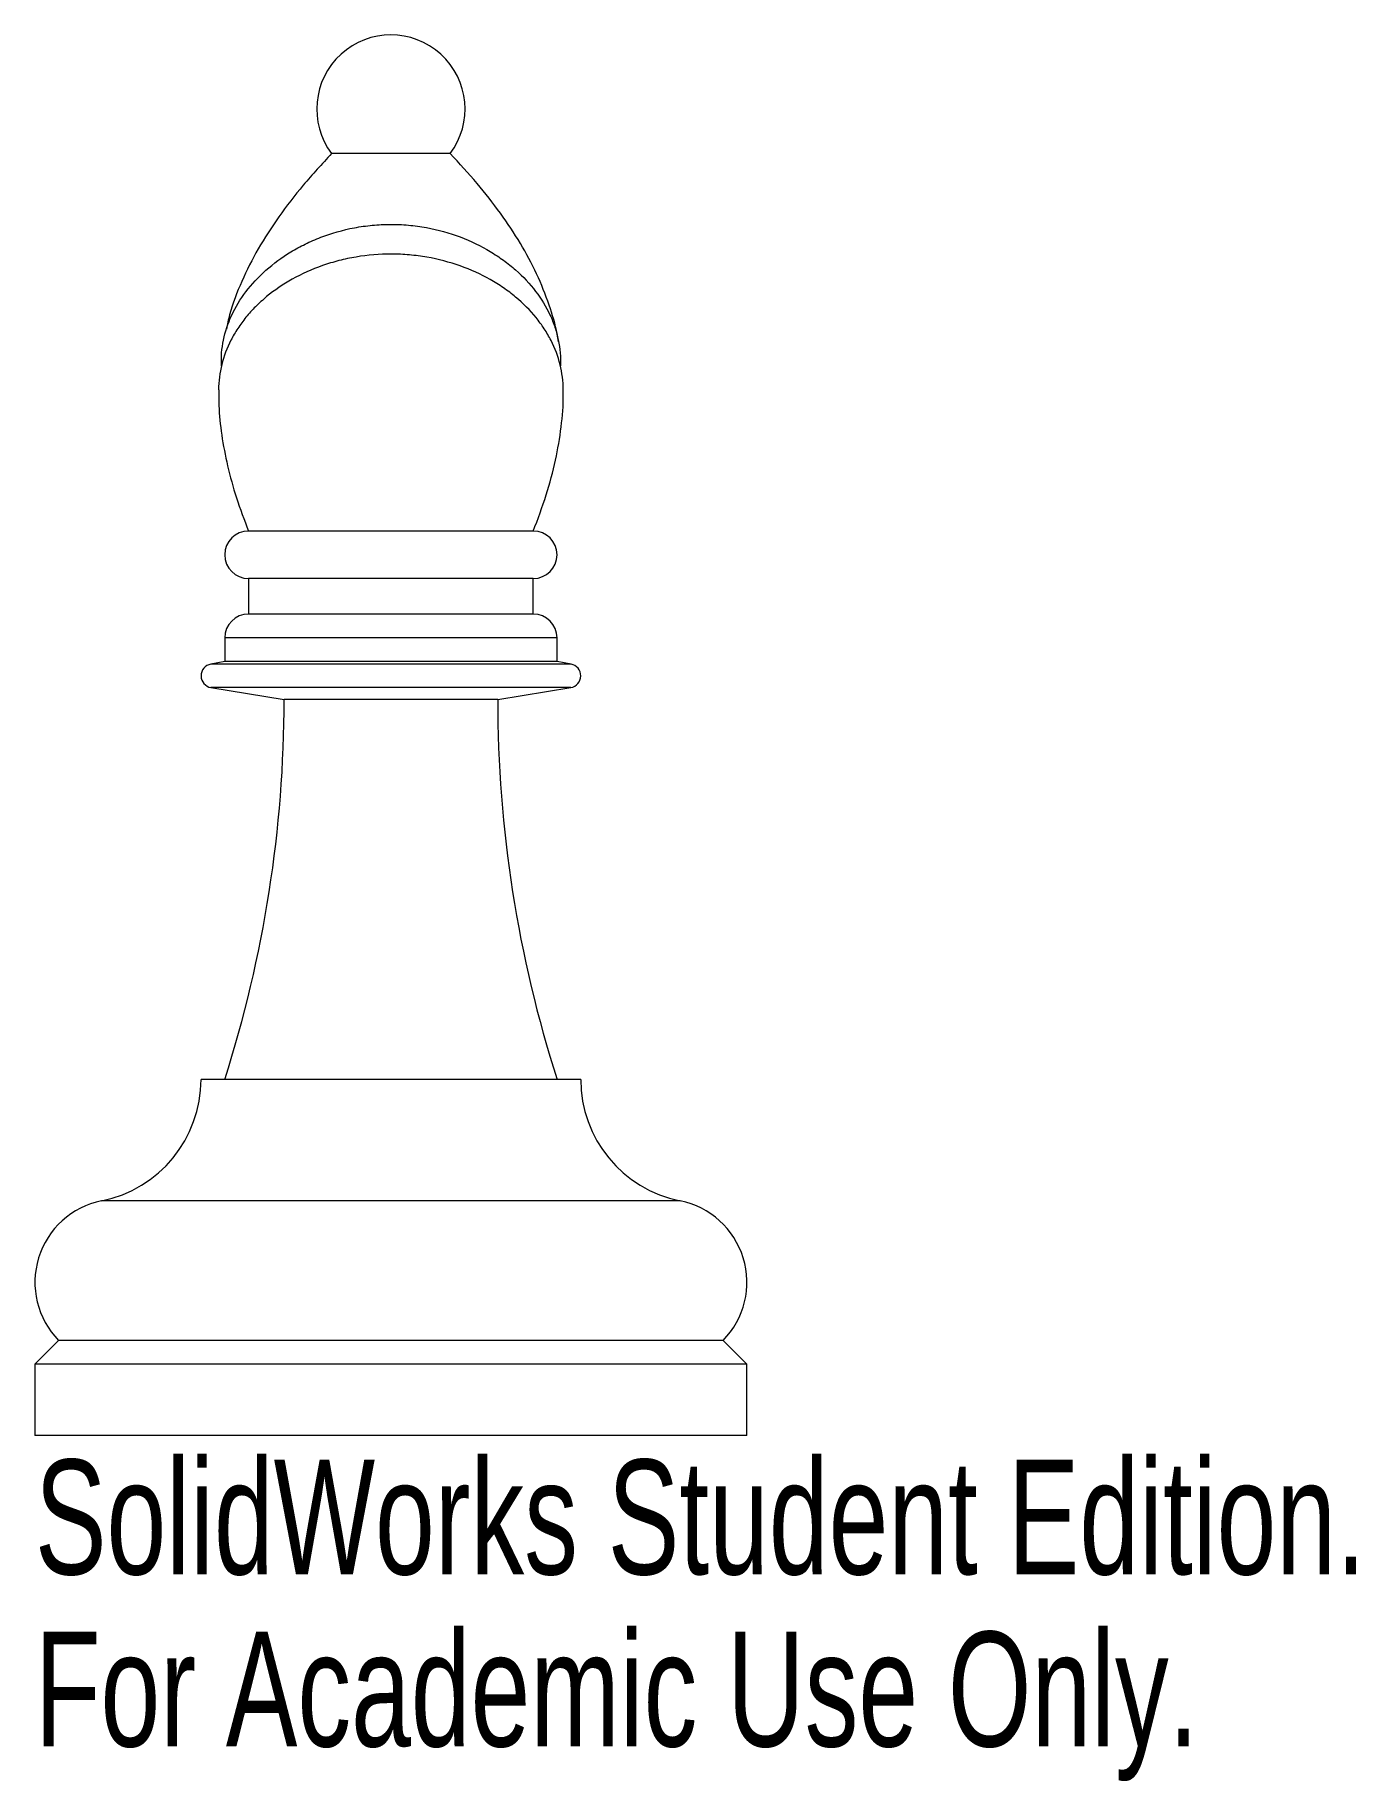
# Paper-space layout '_Back' of a CAD drawing. Header units: millimetres. Extents: x -15 to 40.7, y -14.6 to 59.
import ezdxf

# ---------------------------------------------------------------- set-up
doc = ezdxf.new("R2010")
doc.units = ezdxf.units.MM
doc.styles.add('SLDTEXTSTYLE0', font='TXT', dxfattribs={"width": 0.7})

psp = doc.layouts.new('_Back')

# ---------------------------------------------------------------- linework, layer by layer
at = {"color": 7, "linetype": 'Continuous', "lineweight": 15}
for p, q in [((2.5, 54), (-2.5, 54)), ((6, 38.1), (-6, 38.1)), ((-6, 36.1), (-6, 34.6)), ((6, 36.1), (-6, 36.1)), ((6, 34.6), (6, 36.1)), ((6, 34.6), (-6, 34.6)), ((-7, 33.6), (-7, 32.6)), ((7, 32.6), (7, 33.6)), ((-7, 32.6), (-7.59, 32.492)), ((7, 32.6), (-7, 32.6)), ((7.59, 32.492), (7, 32.6)), ((-7.581, 31.507), (-4.5, 31)), ((4.5, 31), (-4.5, 31)), ((4.5, 31), (7.581, 31.507)), ((8, 15), (-8, 15)), ((-14, 4), (-15, 3)), ((14, 4), (-14, 4)), ((15, 3), (14, 4)), ((-15, 3), (-15, 0)), ((15, 3), (-15, 3)), ((15, 0), (15, 3)), ((15, 0), (-15, 0))]:
    psp.add_line(p, q, dxfattribs=at)
at = {"color": 8, "linetype": 'Continuous', "lineweight": 15}
for p, q in [((7, 33.6), (-7, 33.6)), ((7.59, 32.492), (-7.59, 32.492)), ((7.581, 31.507), (-7.581, 31.507)), ((12.191, 9.881), (-12.191, 9.881))]:
    psp.add_line(p, q, dxfattribs=at)
at = {"color": 7, "linetype": 'Continuous', "lineweight": 15}
for centre, radius, start, end in [((0, 55.875), 3.125, 323.1301, 216.8699), ((-6, 37.1), 1, 90, 270), ((6, 37.1), 1, 270, 90), ((-6, 33.6), 1, 90, 180), ((6, 33.6), 1, 0, 90), ((-7.5, 32), 0.5, 100.38886, 260.66249), ((7.5, 32), 0.5, 279.33751, 79.61114), ((-56.95, 31), 52.45, 342.23868, 0), ((56.95, 31), 52.45, 180, 197.76132), ((-13.222, 15), 5.222, 281.38806, 0), ((13.222, 15), 5.222, 180, 258.61194), ((-11.5, 6.449), 3.5, 101.38806, 224.41531), ((11.5, 6.449), 3.5, 315.58469, 78.61194)]:
    psp.add_arc(centre, radius, start, end, dxfattribs=at)
for points, knots in [([(-2.5, 54), (-2.905, 53.561), (-3.691, 52.709), (-4.727, 51.368), (-5.605, 50.018), (-6.297, 48.638), (-6.746, 47.499), (-6.89, 46.807), (-6.933, 46.603)], [0, 0, 0, 0, 0.204996, 0.398311, 0.581677, 0.757371, 0.928254, 1, 1, 1, 1]), ([(7.055, 46.077), (7.039, 46.183), (6.962, 46.708), (6.668, 47.671), (6.159, 48.955), (5.464, 50.246), (4.617, 51.517), (3.627, 52.781), (2.883, 53.586), (2.5, 54)], [0, 0, 0, 0, 0.034667, 0.17153, 0.324077, 0.481245, 0.645201, 0.817675, 1, 1, 1, 1]), ([(-7.14, 45.065), (-7.157, 45.429), (-7.128, 45.788), (-6.985, 46.496), (-6.87, 46.846), (-6.549, 47.536), (-6.348, 47.867), (-5.868, 48.499), (-5.589, 48.8), (-4.949, 49.369), (-4.597, 49.627), (-4.02, 49.976), (-3.82, 50.086), (-3.401, 50.291), (-3.182, 50.387), (-2.505, 50.647), (-2.034, 50.782), (-1.292, 50.922), (-1.038, 50.958), (-0.531, 51.007), (-0.024, 51.031), (0.484, 51.009), (0.993, 50.964), (1.248, 50.929), (1.99, 50.793), (2.465, 50.659), (3.373, 50.316), (3.793, 50.111), (4.379, 49.76), (4.567, 49.635), (4.924, 49.375), (5.093, 49.239), (5.571, 48.818), (5.854, 48.516), (6.343, 47.876), (6.544, 47.546), (6.783, 47.034), (6.852, 46.861), (6.97, 46.509), (7.018, 46.329), (7.128, 45.791), (7.157, 45.429), (7.14, 45.065)], [0, 0, 0, 0, 0.0625, 0.0625, 0.125, 0.125, 0.1875, 0.1875, 0.25, 0.25, 0.3125, 0.3125, 0.34375, 0.34375, 0.375, 0.375, 0.4375, 0.4375, 0.46875, 0.46875, 0.5, 0.53125, 0.53125, 0.5625, 0.5625, 0.625, 0.625, 0.6875, 0.6875, 0.71875, 0.71875, 0.75, 0.75, 0.8125, 0.8125, 0.875, 0.875, 0.90625, 0.90625, 0.9375, 0.9375, 1, 1, 1, 1]), ([(7.262, 44.053), (7.257, 44.768), (7.088, 45.46), (6.662, 46.296), (6.566, 46.462), (6.356, 46.783), (6.241, 46.94), (5.868, 47.397), (5.582, 47.686), (5.093, 48.092), (4.92, 48.223), (4.561, 48.47), (4.374, 48.586), (3.79, 48.915), (3.372, 49.107), (2.468, 49.428), (1.998, 49.552), (1.274, 49.678), (1.028, 49.71), (0.529, 49.754), (0.275, 49.766), (-0.479, 49.768), (-0.975, 49.727), (-1.71, 49.603), (-1.954, 49.552), (-2.426, 49.43), (-2.656, 49.36), (-3.329, 49.124), (-3.76, 48.93), (-4.547, 48.49), (-4.908, 48.244), (-5.4, 47.838), (-5.556, 47.697), (-5.846, 47.407), (-5.981, 47.258), (-6.231, 46.952), (-6.347, 46.795), (-6.559, 46.473), (-6.656, 46.308), (-6.913, 45.805), (-7.041, 45.463), (-7.215, 44.767), (-7.26, 44.411), (-7.262, 44.053)], [0, 0, 0, 0, 0.125, 0.125, 0.15625, 0.15625, 0.1875, 0.1875, 0.25, 0.25, 0.28125, 0.28125, 0.3125, 0.3125, 0.375, 0.375, 0.4375, 0.4375, 0.46875, 0.46875, 0.5, 0.5, 0.5625, 0.5625, 0.59375, 0.59375, 0.625, 0.625, 0.6875, 0.6875, 0.75, 0.75, 0.78125, 0.78125, 0.8125, 0.8125, 0.84375, 0.84375, 0.875, 0.875, 0.9375, 0.9375, 1, 1, 1, 1]), ([(-7.247, 44.053), (-7.251, 43.833), (-7.262, 43.195), (-7.142, 42.121), (-6.895, 40.82), (-6.518, 39.466), (-6.176, 38.565), (-6, 38.1)], [0, 0, 0, 0, 0.107707, 0.31259, 0.527944, 0.756303, 1, 1, 1, 1]), ([(6, 38.1), (6.191, 38.606), (6.56, 39.584), (6.954, 41.055), (7.186, 42.463), (7.283, 43.46), (7.256, 43.981), (7.252, 44.053)], [0, 0, 0, 0, 0.26505, 0.512091, 0.744187, 0.964682, 1, 1, 1, 1])]:
    psp.add_open_spline(points, degree=3, knots=knots, dxfattribs=at)

# ---------------------------------------------------------------- texts
at = {"color": 7, "linetype": 'Continuous', "char_height": 4.83362, "attachment_point": 1, "style": 'SLDTEXTSTYLE0'}
for s, insert in [('SolidWorks Student Edition.', (-15, -1.02)), ('For Academic Use Only.', (-15, -8.27))]:
    psp.add_mtext(s, dxfattribs=dict(at, insert=insert))

doc.saveas('drawing.dxf')
